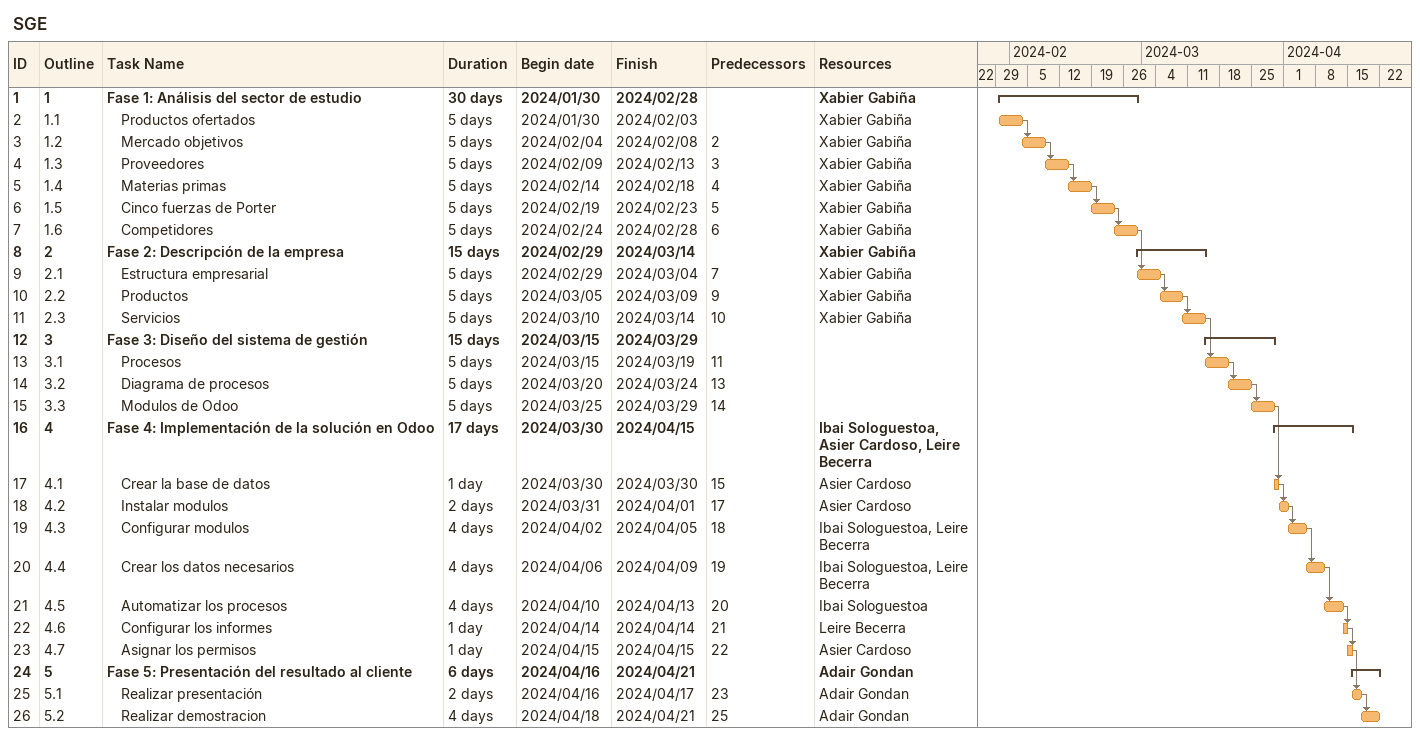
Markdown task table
SGE

| ID | WBS | Task | Duration | Start | Finish | Predecessors | Resources |
|---|---|---|---|---|---|---|---|
| 1 | 1 | **Fase 1: Análisis del sector de estudio** | 30d | 2024-01-30 | 2024-02-28 |  | Xabier Gabiña |
| 2 | 1.1 | Productos ofertados | 5d | 2024-01-30 | 2024-02-03 |  | Xabier Gabiña |
| 3 | 1.2 | Mercado objetivos | 5d | 2024-02-04 | 2024-02-08 | 2 | Xabier Gabiña |
| 4 | 1.3 | Proveedores | 5d | 2024-02-09 | 2024-02-13 | 3 | Xabier Gabiña |
| 5 | 1.4 | Materias primas | 5d | 2024-02-14 | 2024-02-18 | 4 | Xabier Gabiña |
| 6 | 1.5 | Cinco fuerzas de Porter | 5d | 2024-02-19 | 2024-02-23 | 5 | Xabier Gabiña |
| 7 | 1.6 | Competidores | 5d | 2024-02-24 | 2024-02-28 | 6 | Xabier Gabiña |
| 8 | 2 | **Fase 2: Descripción de la empresa** | 15d | 2024-02-29 | 2024-03-14 |  | Xabier Gabiña |
| 9 | 2.1 | Estructura empresarial | 5d | 2024-02-29 | 2024-03-04 | 7 | Xabier Gabiña |
| 10 | 2.2 | Productos | 5d | 2024-03-05 | 2024-03-09 | 9 | Xabier Gabiña |
| 11 | 2.3 | Servicios | 5d | 2024-03-10 | 2024-03-14 | 10 | Xabier Gabiña |
| 12 | 3 | **Fase 3: Diseño del sistema de gestión** | 15d | 2024-03-15 | 2024-03-29 |  |  |
| 13 | 3.1 | Procesos | 5d | 2024-03-15 | 2024-03-19 | 11 |  |
| 14 | 3.2 | Diagrama de procesos | 5d | 2024-03-20 | 2024-03-24 | 13 |  |
| 15 | 3.3 | Modulos de Odoo | 5d | 2024-03-25 | 2024-03-29 | 14 |  |
| 16 | 4 | **Fase 4: Implementación de la solución en Odoo** | 17d | 2024-03-30 | 2024-04-15 |  | Ibai Sologuestoa, Asier Cardoso, Leire Becerra |
| 17 | 4.1 | Crear la base de datos | 1d | 2024-03-30 | 2024-03-30 | 15 | Asier Cardoso |
| 18 | 4.2 | Instalar modulos | 2d | 2024-03-31 | 2024-04-01 | 17 | Asier Cardoso |
| 19 | 4.3 | Configurar modulos | 4d | 2024-04-02 | 2024-04-05 | 18 | Ibai Sologuestoa, Leire Becerra |
| 20 | 4.4 | Crear los datos necesarios | 4d | 2024-04-06 | 2024-04-09 | 19 | Ibai Sologuestoa, Leire Becerra |
| 21 | 4.5 | Automatizar los procesos | 4d | 2024-04-10 | 2024-04-13 | 20 | Ibai Sologuestoa |
| 22 | 4.6 | Configurar los informes | 1d | 2024-04-14 | 2024-04-14 | 21 | Leire Becerra |
| 23 | 4.7 | Asignar los permisos | 1d | 2024-04-15 | 2024-04-15 | 22 | Asier Cardoso |
| 24 | 5 | **Fase 5: Presentación del resultado al cliente** | 6d | 2024-04-16 | 2024-04-21 |  | Adair Gondan |
| 25 | 5.1 | Realizar presentación | 2d | 2024-04-16 | 2024-04-17 | 23 | Adair Gondan |
| 26 | 5.2 | Realizar demostracion | 4d | 2024-04-18 | 2024-04-21 | 25 | Adair Gondan |
